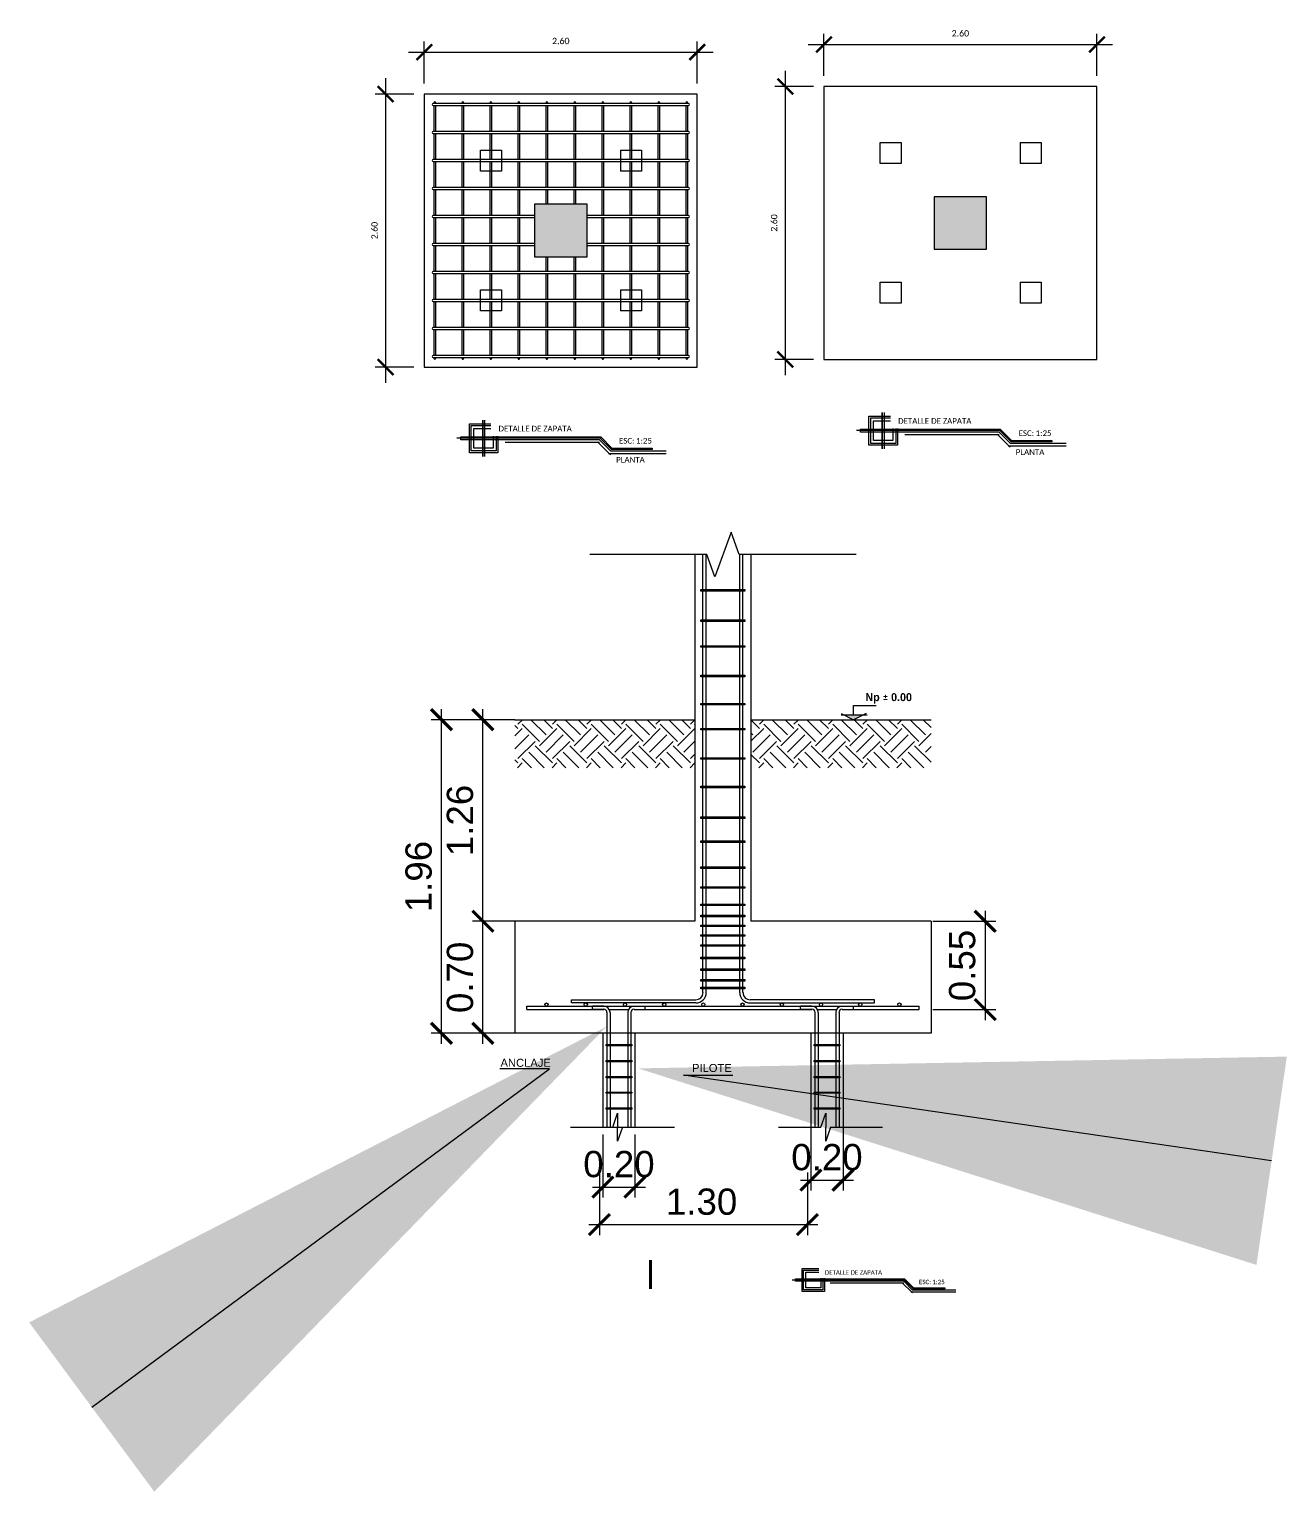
# Model space of a CAD drawing. Header units: millimetres. Extents: x 2453 to 3194, y 1473 to 1914.
# Drawn here: x 2470.92 to 2482.9, y 1472.52 to 1486.45 of the extents above; entities that cross this region are included whole.
import ezdxf
from ezdxf import colors
from ezdxf.entities.mleader import LeaderData, LeaderLine
from ezdxf.math import Vec2, Vec3

# ---------------------------------------------------------------- set-up
doc = ezdxf.new("R2010")
doc.units = ezdxf.units.MM
doc.linetypes.add('ACAD_ISO02W100', pattern=[15, 12, -3])
doc.linetypes.add('ACAD_ISO04W100', pattern=[30, 24, -3, 0, -3])
for name, color, linetype in [('DETALLES', 6, 'Continuous'), ('FORMATO', 5, 'Continuous'), ('MUROS', 30, 'Continuous'), ('PDF_0', 7, 'Continuous'), ('PDF_Text', 7, 'Continuous')]:
    doc.layers.add(name, color=color, linetype=linetype)
doc.styles.add('PDF Calibri', font='calibri.ttf')
doc.styles.get("Standard").update_dxf_attribs({"font": 'arial.ttf'})
doc.styles.add('style1', font='calibril.ttf')
doc.styles.add('sub titulos', font='', dxfattribs={"height": 0.15})
doc.styles.get('sub titulos').set_extended_font_data('FV Almelo', bold=True)
doc.dimstyles.new('COOTA LOSA ACERO', dxfattribs={"dimtxt": 0.06, "dimasz": 0.15, "dimexe": 0.1, "dimexo": 0.1, "dimgap": 0.075, "dimtad": 1, "dimzin": 0, "dimdsep": 46, "dimtxsty": 'style1', "dimblk": 'ARCHTICK', "dimcen": 0.075, "dimdle": 0.15, "dimclrd": 1, "dimclre": 1, "dimclrt": 2, "dimaunit": 1, "dimadec": 4, "dimazin": 0, "dimtfac": 1, "dimtix": 1, "dimtofl": 0, "dimtmove": 2, "dimatfit": 3, "dimfxl": 1, "dimtolj": 2, "dimtzin": 0, "dimarcsym": 0})
doc.dimstyles.new('Copy of ISO-25', dxfattribs={"dimtxt": 0.25, "dimasz": 0.2, "dimexe": 0.1, "dimexo": 0, "dimgap": 0.09, "dimtad": 1, "dimlfac": 0.25, "dimdsep": 46, "dimtxsty": 'Standard', "dimblk": 'ARCHTICK', "dimcen": 2.5, "dimdle": 0.1, "dimclrd": 1, "dimclre": 2, "dimadec": 0, "dimazin": 0, "dimtfac": 1, "dimtmove": 0, "dimatfit": 3, "dimfxl": 0.5, "dimfxlon": 1, "dimarcsym": 0})

# ---------------------------------------------------------------- blocks, each defined once
blk = doc.blocks.new('_ArchTick')
at = {"color": 0, "linetype": 'ByBlock', "const_width": 0.15}
blk.add_lwpolyline([(-0.5, -0.5), (0.5, 0.5)], dxfattribs=at)
blk = doc.blocks.new('*D46')
at = {"color": 1, "lineweight": -2, "transparency": 16777216}
for p, q in [((2478.343, 1486.3), (2481.243, 1486.3)), ((2478.493, 1486), (2478.493, 1486.4)), ((2481.093, 1486), (2481.093, 1486.4))]:
    blk.add_line(p, q, dxfattribs=at)
at = {"layer": 'Defpoints', "color": 0, "transparency": 16777216}
for p in [(2481.093, 1486.3), (2478.493, 1485.9), (2481.093, 1485.9)]:
    blk.add_point(p, dxfattribs=at)
at = {"color": 1, "lineweight": -2, "transparency": 16777216, "xscale": 0.15, "yscale": 0.15, "zscale": 0.15, "rotation": 180}
blk.add_blockref('_ArchTick', (2478.493, 1486.3), dxfattribs=at)
at = {"color": 1, "lineweight": -2, "transparency": 16777216, "xscale": 0.15, "yscale": 0.15, "zscale": 0.15}
blk.add_blockref('_ArchTick', (2481.093, 1486.3), dxfattribs=at)
at = {"color": 2, "transparency": 16777216, "insert": (2479.793, 1486.406), "char_height": 0.06, "attachment_point": 5, "style": 'style1'}
blk.add_mtext('\\A2;2.60', dxfattribs=at)
blk = doc.blocks.new('*D47')
at = {"color": 1, "lineweight": -2, "transparency": 16777216}
for p, q in [((2478.125, 1486.05), (2478.125, 1483.15)), ((2478.393, 1485.9), (2478.025, 1485.9)), ((2478.393, 1483.3), (2478.025, 1483.3))]:
    blk.add_line(p, q, dxfattribs=at)
at = {"layer": 'Defpoints', "color": 0, "transparency": 16777216}
for p in [(2478.493, 1485.9), (2478.125, 1483.3), (2478.493, 1483.3)]:
    blk.add_point(p, dxfattribs=at)
at = {"color": 1, "lineweight": -2, "transparency": 16777216, "xscale": 0.15, "yscale": 0.15, "zscale": 0.15}
for p, rotation in [((2478.125, 1485.9), 90), ((2478.125, 1483.3), 270)]:
    blk.add_blockref('_ArchTick', p, dxfattribs=dict(at, rotation=rotation))
at = {"color": 2, "transparency": 16777216, "insert": (2478.019, 1484.6), "char_height": 0.06, "attachment_point": 5, "rotation": 90, "style": 'style1'}
blk.add_mtext('\\A2;2.60', dxfattribs=at)
blk = doc.blocks.new('*D48')
at = {"color": 1, "lineweight": -2, "transparency": 16777216}
blk.add_line((2475.245, 1476.782), (2475.245, 1478.049), dxfattribs=at)
at = {"color": 2, "linetype": 'ACAD_ISO04W100', "lineweight": -2, "transparency": 16777216}
for p, q in [((2475.55, 1477.949), (2475.145, 1477.949)), ((2475.745, 1476.882), (2475.145, 1476.882))]:
    blk.add_line(p, q, dxfattribs=at)
at = {"layer": 'Defpoints', "color": 0, "linetype": 'ACAD_ISO04W100', "transparency": 16777216}
for p in [(2475.245, 1477.949), (2475.55, 1477.949), (2478.675, 1476.882)]:
    blk.add_point(p, dxfattribs=at)
at = {"color": 1, "linetype": 'ACAD_ISO04W100', "lineweight": -2, "transparency": 16777216, "xscale": 0.2, "yscale": 0.2, "zscale": 0.2}
for p, rotation in [((2475.245, 1477.949), 90), ((2475.245, 1476.882), 270)]:
    blk.add_blockref('_ArchTick', p, dxfattribs=dict(at, rotation=rotation))
at = {"color": 0, "linetype": 'ACAD_ISO04W100', "transparency": 16777216, "insert": (2475.028, 1477.415), "char_height": 0.25, "attachment_point": 5, "rotation": 90}
blk.add_mtext('0.70', dxfattribs=at)
blk = doc.blocks.new('*D49')
at = {"color": 2, "linetype": 'ACAD_ISO04W100', "lineweight": -2, "transparency": 16777216}
for p, q in [((2475.55, 1479.869), (2475.145, 1479.869)), ((2475.55, 1477.949), (2475.145, 1477.949))]:
    blk.add_line(p, q, dxfattribs=at)
at = {"color": 1, "lineweight": -2, "transparency": 16777216}
blk.add_line((2475.245, 1477.849), (2475.245, 1479.969), dxfattribs=at)
at = {"layer": 'Defpoints', "color": 0, "linetype": 'ACAD_ISO04W100', "transparency": 16777216}
for p in [(2475.245, 1479.869), (2475.55, 1479.869), (2475.55, 1477.949)]:
    blk.add_point(p, dxfattribs=at)
at = {"color": 1, "linetype": 'ACAD_ISO04W100', "lineweight": -2, "transparency": 16777216, "xscale": 0.2, "yscale": 0.2, "zscale": 0.2}
for p, rotation in [((2475.245, 1479.869), 90), ((2475.245, 1477.949), 270)]:
    blk.add_blockref('_ArchTick', p, dxfattribs=dict(at, rotation=rotation))
at = {"color": 0, "linetype": 'ACAD_ISO04W100', "transparency": 16777216, "insert": (2475.028, 1478.909), "char_height": 0.25, "attachment_point": 5, "rotation": 90}
blk.add_mtext('1.26', dxfattribs=at)
blk = doc.blocks.new('*D50')
at = {"color": 2, "linetype": 'ACAD_ISO04W100', "lineweight": -2, "transparency": 16777216}
for p, q in [((2475.351, 1479.869), (2474.751, 1479.869)), ((2475.351, 1476.882), (2474.751, 1476.882))]:
    blk.add_line(p, q, dxfattribs=at)
at = {"color": 1, "lineweight": -2, "transparency": 16777216}
blk.add_line((2474.851, 1476.782), (2474.851, 1479.969), dxfattribs=at)
at = {"layer": 'Defpoints', "color": 0, "linetype": 'ACAD_ISO04W100', "transparency": 16777216}
for p in [(2474.851, 1479.869), (2475.55, 1479.869), (2475.55, 1476.882)]:
    blk.add_point(p, dxfattribs=at)
at = {"color": 1, "linetype": 'ACAD_ISO04W100', "lineweight": -2, "transparency": 16777216, "xscale": 0.2, "yscale": 0.2, "zscale": 0.2}
for p, rotation in [((2474.851, 1479.869), 90), ((2474.851, 1476.882), 270)]:
    blk.add_blockref('_ArchTick', p, dxfattribs=dict(at, rotation=rotation))
at = {"color": 0, "linetype": 'ACAD_ISO04W100', "transparency": 16777216, "insert": (2474.634, 1478.375), "char_height": 0.25, "attachment_point": 5, "rotation": 90}
blk.add_mtext('1.96', dxfattribs=at)
blk = doc.blocks.new('*D51')
at = {"color": 1, "lineweight": -2, "transparency": 16777216}
blk.add_line((2480.029, 1478.049), (2480.029, 1477.008), dxfattribs=at)
at = {"color": 2, "linetype": 'ACAD_ISO04W100', "lineweight": -2, "transparency": 16777216}
for p, q in [((2479.529, 1477.949), (2480.129, 1477.949)), ((2479.529, 1477.108), (2480.129, 1477.108))]:
    blk.add_line(p, q, dxfattribs=at)
at = {"layer": 'Defpoints', "color": 0, "linetype": 'ACAD_ISO04W100', "transparency": 16777216}
for p in [(2479.513, 1477.949), (2479.513, 1477.108), (2480.029, 1477.108)]:
    blk.add_point(p, dxfattribs=at)
at = {"color": 1, "linetype": 'ACAD_ISO04W100', "lineweight": -2, "transparency": 16777216, "xscale": 0.2, "yscale": 0.2, "zscale": 0.2}
for p, rotation in [((2480.029, 1477.949), 90), ((2480.029, 1477.108), 270)]:
    blk.add_blockref('_ArchTick', p, dxfattribs=dict(at, rotation=rotation))
at = {"color": 0, "linetype": 'ACAD_ISO04W100', "transparency": 16777216, "insert": (2479.811, 1477.528), "char_height": 0.25, "attachment_point": 5, "rotation": 90}
blk.add_mtext('0.55', dxfattribs=at)
blk = doc.blocks.new('*D52')
at = {"color": 2, "linetype": 'ACAD_ISO04W100', "lineweight": -2, "transparency": 16777216}
blk.add_line((2476.355, 1475.556), (2476.355, 1474.96), dxfattribs=at)
at = {"color": 2, "lineweight": -2, "transparency": 16777216}
blk.add_line((2478.336, 1475.556), (2478.336, 1474.96), dxfattribs=at)
at = {"color": 1, "lineweight": -2, "transparency": 16777216}
blk.add_line((2476.255, 1475.06), (2478.436, 1475.06), dxfattribs=at)
at = {"layer": 'Defpoints', "color": 0, "transparency": 16777216}
for p in [(2476.355, 1475.556), (2478.336, 1475.556), (2478.336, 1475.06)]:
    blk.add_point(p, dxfattribs=at)
at = {"color": 1, "lineweight": -2, "transparency": 16777216, "xscale": 0.2, "yscale": 0.2, "zscale": 0.2, "rotation": 180}
blk.add_blockref('_ArchTick', (2476.355, 1475.06), dxfattribs=at)
at = {"color": 1, "lineweight": -2, "transparency": 16777216, "xscale": 0.2, "yscale": 0.2, "zscale": 0.2}
blk.add_blockref('_ArchTick', (2478.336, 1475.06), dxfattribs=at)
at = {"color": 0, "transparency": 16777216, "insert": (2477.328, 1475.277), "char_height": 0.25, "attachment_point": 5}
blk.add_mtext('1.30', dxfattribs=at)
blk = doc.blocks.new('*D53')
at = {"color": 2, "linetype": 'ACAD_ISO04W100', "lineweight": -2, "transparency": 16777216}
blk.add_line((2478.37, 1475.984), (2478.37, 1475.384), dxfattribs=at)
at = {"color": 2, "lineweight": -2, "transparency": 16777216}
blk.add_line((2478.675, 1475.984), (2478.675, 1475.384), dxfattribs=at)
at = {"color": 1, "lineweight": -2, "transparency": 16777216}
blk.add_line((2478.27, 1475.484), (2478.775, 1475.484), dxfattribs=at)
at = {"layer": 'Defpoints', "color": 0, "transparency": 16777216}
for p in [(2478.37, 1475.989), (2478.675, 1475.989), (2478.675, 1475.484)]:
    blk.add_point(p, dxfattribs=at)
at = {"color": 1, "lineweight": -2, "transparency": 16777216, "xscale": 0.2, "yscale": 0.2, "zscale": 0.2, "rotation": 180}
blk.add_blockref('_ArchTick', (2478.37, 1475.484), dxfattribs=at)
at = {"color": 1, "lineweight": -2, "transparency": 16777216, "xscale": 0.2, "yscale": 0.2, "zscale": 0.2}
blk.add_blockref('_ArchTick', (2478.675, 1475.484), dxfattribs=at)
at = {"color": 0, "transparency": 16777216, "insert": (2478.522, 1475.701), "char_height": 0.25, "attachment_point": 5}
blk.add_mtext('0.20', dxfattribs=at)
blk = doc.blocks.new('*D54')
at = {"color": 2, "linetype": 'ACAD_ISO04W100', "lineweight": -2, "transparency": 16777216}
blk.add_line((2476.389, 1475.918), (2476.389, 1475.318), dxfattribs=at)
at = {"color": 2, "lineweight": -2, "transparency": 16777216}
blk.add_line((2476.693, 1475.918), (2476.693, 1475.318), dxfattribs=at)
at = {"color": 1, "lineweight": -2, "transparency": 16777216}
blk.add_line((2476.289, 1475.418), (2476.793, 1475.418), dxfattribs=at)
at = {"layer": 'Defpoints', "color": 0, "transparency": 16777216}
for p in [(2476.389, 1475.989), (2476.693, 1475.989), (2476.693, 1475.418)]:
    blk.add_point(p, dxfattribs=at)
at = {"color": 1, "lineweight": -2, "transparency": 16777216, "xscale": 0.2, "yscale": 0.2, "zscale": 0.2, "rotation": 180}
blk.add_blockref('_ArchTick', (2476.389, 1475.418), dxfattribs=at)
at = {"color": 1, "lineweight": -2, "transparency": 16777216, "xscale": 0.2, "yscale": 0.2, "zscale": 0.2}
blk.add_blockref('_ArchTick', (2476.693, 1475.418), dxfattribs=at)
at = {"color": 0, "transparency": 16777216, "insert": (2476.541, 1475.635), "char_height": 0.25, "attachment_point": 5}
blk.add_mtext('0.20', dxfattribs=at)
blk = doc.blocks.new('*D63')
at = {"color": 1, "lineweight": -2, "transparency": 16777216}
for p, q in [((2474.687, 1485.928), (2474.687, 1486.328)), ((2477.287, 1485.928), (2477.287, 1486.328)), ((2474.537, 1486.228), (2477.437, 1486.228))]:
    blk.add_line(p, q, dxfattribs=at)
at = {"layer": 'Defpoints', "color": 0, "transparency": 16777216}
for p in [(2477.287, 1486.228), (2474.687, 1485.828), (2477.287, 1485.828)]:
    blk.add_point(p, dxfattribs=at)
at = {"color": 1, "lineweight": -2, "transparency": 16777216, "xscale": 0.15, "yscale": 0.15, "zscale": 0.15, "rotation": 180}
blk.add_blockref('_ArchTick', (2474.687, 1486.228), dxfattribs=at)
at = {"color": 1, "lineweight": -2, "transparency": 16777216, "xscale": 0.15, "yscale": 0.15, "zscale": 0.15}
blk.add_blockref('_ArchTick', (2477.287, 1486.228), dxfattribs=at)
at = {"color": 2, "transparency": 16777216, "insert": (2475.987, 1486.333), "char_height": 0.06, "attachment_point": 5, "style": 'style1'}
blk.add_mtext('\\A2;2.60', dxfattribs=at)
blk = doc.blocks.new('*D64')
at = {"color": 1, "lineweight": -2, "transparency": 16777216}
for p, q in [((2474.319, 1485.978), (2474.319, 1483.078)), ((2474.587, 1485.828), (2474.219, 1485.828)), ((2474.587, 1483.228), (2474.219, 1483.228))]:
    blk.add_line(p, q, dxfattribs=at)
at = {"layer": 'Defpoints', "color": 0, "transparency": 16777216}
for p in [(2474.687, 1485.828), (2474.319, 1483.228), (2474.687, 1483.228)]:
    blk.add_point(p, dxfattribs=at)
at = {"color": 1, "lineweight": -2, "transparency": 16777216, "xscale": 0.15, "yscale": 0.15, "zscale": 0.15}
for p, rotation in [((2474.319, 1485.828), 90), ((2474.319, 1483.228), 270)]:
    blk.add_blockref('_ArchTick', p, dxfattribs=dict(at, rotation=rotation))
at = {"color": 2, "transparency": 16777216, "insert": (2474.213, 1484.528), "char_height": 0.06, "attachment_point": 5, "rotation": 90, "style": 'style1'}
blk.add_mtext('\\A2;2.60', dxfattribs=at)

msp = doc.modelspace()

# ---------------------------------------------------------------- hatches: boundary and pattern name
h = msp.add_hatch(color=2)
h.dxf.hatch_style = 1
h.paths.add_polyline_path([(2476.237, 1484.778), (2475.737, 1484.778), (2475.737, 1484.278), (2476.237, 1484.278)])
h = msp.add_hatch(color=2)
h.dxf.hatch_style = 1
h.paths.add_polyline_path([(2480.043, 1484.85), (2479.543, 1484.85), (2479.543, 1484.35), (2480.043, 1484.35)])
h = msp.add_hatch()
h.set_pattern_fill('EARTH', color=10, scale=0.03658, angle=135)
h.set_pattern_definition([(135, (-614.23424, -983.26166), (-0.328493868, -3e-14), [0.232280242, -0.232280242]), (135, (-614.29583, -983.32325), (-0.328493868, -3e-14), [0.232280242, -0.232280242]), (135, (-614.35743, -983.38485), (-0.328493868, -3e-14), [0.232280242, -0.232280242]), (225, (-614.3985, -983.38485), (3e-14, -0.328493868), [0.232280242, -0.232280242]), (225, (-614.46008, -983.32325), (3e-14, -0.328493868), [0.232280242, -0.232280242]), (225, (-614.52167, -983.26166), (3e-14, -0.328493868), [0.232280242, -0.232280242])])
h.paths.add_polyline_path([(2477.265, 1479.869), (2475.55, 1479.869), (2475.55, 1479.412), (2477.265, 1479.412)])
h.paths.add_polyline_path([(2479.513, 1479.869), (2477.798, 1479.869), (2477.798, 1479.412), (2479.513, 1479.412)])
at = {"layer": 'DETALLES', "ltscale": 0.2}
msp.add_hatch(color=9, dxfattribs=at).paths.add_polyline_path([(2478.866, 1479.914), (2478.686, 1479.914), (2478.776, 1479.869)])

# ---------------------------------------------------------------- linework, layer by layer
at = {"color": 9}
for p, q in [((2476.289, 1477.11), (2476.289, 1477.141)), ((2476.396, 1477.141), (2476.289, 1477.141)), ((2476.396, 1477.11), (2476.289, 1477.11)), ((2476.427, 1477.08), (2476.427, 1476.775)), ((2476.457, 1477.08), (2476.457, 1476.775)), ((2476.625, 1477.08), (2476.625, 1475.989)), ((2476.655, 1477.08), (2476.655, 1475.989)), ((2476.686, 1477.11), (2476.792, 1477.11)), ((2476.792, 1477.11), (2476.792, 1477.141)), ((2478.271, 1477.11), (2478.271, 1477.141)), ((2478.378, 1477.141), (2478.271, 1477.141)), ((2478.378, 1477.11), (2478.271, 1477.11)), ((2478.408, 1477.08), (2478.408, 1476.775)), ((2478.439, 1477.08), (2478.439, 1476.775)), ((2478.606, 1477.08), (2478.606, 1475.989)), ((2478.637, 1477.08), (2478.637, 1475.989)), ((2478.667, 1477.141), (2478.774, 1477.141)), ((2478.667, 1477.11), (2478.774, 1477.11)), ((2478.774, 1477.11), (2478.774, 1477.141)), ((2476.427, 1476.762), (2476.427, 1475.989)), ((2476.457, 1476.762), (2476.457, 1475.989)), ((2478.408, 1476.762), (2478.408, 1475.989)), ((2478.439, 1476.762), (2478.439, 1475.989))]:
    msp.add_line(p, q, dxfattribs=at)
for p, q in [((2476.686, 1477.141), (2476.792, 1477.141)), ((2476.389, 1475.989), (2476.693, 1475.989))]:
    msp.add_line(p, q)
at = {"color": 5}
for p, q in [((2476.389, 1476.882), (2476.389, 1475.989)), ((2476.693, 1476.882), (2476.693, 1475.989)), ((2478.37, 1476.882), (2478.37, 1475.989)), ((2478.675, 1476.882), (2478.675, 1475.989))]:
    msp.add_line(p, q, dxfattribs=at)
at = {"color": 3, "linetype": 'ACAD_ISO02W100'}
for p, q in [((2476.693, 1476.882), (2476.389, 1476.882)), ((2478.675, 1476.882), (2478.37, 1476.882))]:
    msp.add_line(p, q, dxfattribs=at)
at = {"color": 2}
for p, q in [((2476.482, 1475.989), (2476.528, 1476.123)), ((2476.528, 1476.123), (2476.528, 1475.989)), ((2478.463, 1475.989), (2478.51, 1476.123)), ((2478.51, 1476.123), (2478.51, 1475.989)), ((2476.079, 1475.989), (2476.482, 1475.989)), ((2476.575, 1475.989), (2476.528, 1475.855)), ((2476.528, 1475.855), (2476.528, 1475.989)), ((2476.575, 1475.989), (2477.069, 1475.989)), ((2478.061, 1475.989), (2478.463, 1475.989)), ((2478.556, 1475.989), (2478.51, 1475.855)), ((2478.51, 1475.855), (2478.51, 1475.989)), ((2478.556, 1475.989), (2479.05, 1475.989))]:
    msp.add_line(p, q, dxfattribs=at)
at = {"color": 3}
for points in [[(2478.493, 1483.3), (2481.093, 1483.3), (2481.093, 1485.9), (2478.493, 1485.9)], [(2474.687, 1483.228), (2477.287, 1483.228), (2477.287, 1485.828), (2474.687, 1485.828)]]:
    msp.add_lwpolyline(points, close=True, dxfattribs=at)
at = {"color": 2}
for points in [[(2477.203, 1485.737), (2474.771, 1485.737, 1), (2474.771, 1485.719), (2477.203, 1485.719, 1)], [(2477.203, 1485.47), (2474.771, 1485.47, 1), (2474.771, 1485.452), (2477.203, 1485.452, 1)], [(2477.203, 1485.203), (2474.771, 1485.203, 1), (2474.771, 1485.185), (2477.203, 1485.185, 1)], [(2477.203, 1484.937), (2474.771, 1484.937, 1), (2474.771, 1484.919), (2477.203, 1484.919, 1)], [(2477.203, 1484.137), (2474.771, 1484.137, 1), (2474.771, 1484.119), (2477.203, 1484.119, 1)], [(2477.203, 1483.87), (2474.771, 1483.87, 1), (2474.771, 1483.852), (2477.203, 1483.852, 1)], [(2477.203, 1483.603), (2474.771, 1483.603, 1), (2474.771, 1483.585), (2477.203, 1483.585, 1)], [(2477.203, 1483.337), (2474.771, 1483.337, 1), (2474.771, 1483.319), (2477.203, 1483.319, 1)]]:
    msp.add_lwpolyline(points, format="xyb", close=True, dxfattribs=at)
for points in [[(2474.796, 1485.737), (2474.796, 1485.744, 1), (2474.778, 1485.744), (2474.778, 1485.737)], [(2475.063, 1485.737), (2475.063, 1485.744, 1), (2475.045, 1485.744), (2475.045, 1485.737)], [(2475.33, 1485.737), (2475.33, 1485.744, 1), (2475.312, 1485.744), (2475.312, 1485.737)], [(2475.596, 1485.737), (2475.596, 1485.744, 1), (2475.578, 1485.744), (2475.578, 1485.737)], [(2475.863, 1485.737), (2475.863, 1485.744, 1), (2475.845, 1485.744), (2475.845, 1485.737)], [(2476.13, 1485.737), (2476.13, 1485.744, 1), (2476.112, 1485.744), (2476.112, 1485.737)], [(2476.396, 1485.737), (2476.396, 1485.744, 1), (2476.378, 1485.744), (2476.378, 1485.737)], [(2476.663, 1485.737), (2476.663, 1485.744, 1), (2476.645, 1485.744), (2476.645, 1485.737)], [(2476.93, 1485.737), (2476.93, 1485.744, 1), (2476.912, 1485.744), (2476.912, 1485.737)], [(2477.196, 1485.737), (2477.196, 1485.744, 1), (2477.178, 1485.744), (2477.178, 1485.737)], [(2475.737, 1484.67), (2474.771, 1484.67, 1), (2474.771, 1484.652), (2475.737, 1484.652)], [(2476.237, 1484.652), (2477.203, 1484.652, 1), (2477.203, 1484.67), (2476.237, 1484.67)], [(2475.737, 1484.403), (2474.771, 1484.403, 1), (2474.771, 1484.385), (2475.737, 1484.385)], [(2476.237, 1484.385), (2477.203, 1484.385, 1), (2477.203, 1484.403), (2476.237, 1484.403)], [(2474.778, 1483.319), (2474.778, 1483.312, 1), (2474.796, 1483.312), (2474.796, 1483.319)], [(2475.045, 1483.319), (2475.045, 1483.312, 1), (2475.063, 1483.312), (2475.063, 1483.319)], [(2475.312, 1483.319), (2475.312, 1483.312, 1), (2475.33, 1483.312), (2475.33, 1483.319)], [(2475.578, 1483.319), (2475.578, 1483.312, 1), (2475.596, 1483.312), (2475.596, 1483.319)], [(2475.845, 1483.319), (2475.845, 1483.312, 1), (2475.863, 1483.312), (2475.863, 1483.319)], [(2476.112, 1483.319), (2476.112, 1483.312, 1), (2476.13, 1483.312), (2476.13, 1483.319)], [(2476.378, 1483.319), (2476.378, 1483.312, 1), (2476.396, 1483.312), (2476.396, 1483.319)], [(2476.645, 1483.319), (2476.645, 1483.312, 1), (2476.663, 1483.312), (2476.663, 1483.319)], [(2476.912, 1483.319), (2476.912, 1483.312, 1), (2476.93, 1483.312), (2476.93, 1483.319)], [(2477.178, 1483.319), (2477.178, 1483.312, 1), (2477.196, 1483.312), (2477.196, 1483.319)]]:
    msp.add_lwpolyline(points, format="xyb", dxfattribs=at)
for points in [[(2474.778, 1485.719), (2474.778, 1485.47)], [(2474.796, 1485.47), (2474.796, 1485.719)], [(2475.045, 1485.719), (2475.045, 1485.47)], [(2475.063, 1485.47), (2475.063, 1485.719)], [(2475.312, 1485.719), (2475.312, 1485.47)], [(2475.33, 1485.47), (2475.33, 1485.719)], [(2475.578, 1485.719), (2475.578, 1485.47)], [(2475.596, 1485.47), (2475.596, 1485.719)], [(2475.845, 1485.719), (2475.845, 1485.47)], [(2475.863, 1485.47), (2475.863, 1485.719)], [(2476.112, 1485.719), (2476.112, 1485.47)], [(2476.13, 1485.47), (2476.13, 1485.719)], [(2476.378, 1485.719), (2476.378, 1485.47)], [(2476.396, 1485.47), (2476.396, 1485.719)], [(2476.645, 1485.719), (2476.645, 1485.47)], [(2476.663, 1485.47), (2476.663, 1485.719)], [(2476.912, 1485.719), (2476.912, 1485.47)], [(2476.93, 1485.47), (2476.93, 1485.719)], [(2477.178, 1485.719), (2477.178, 1485.47)], [(2477.196, 1485.47), (2477.196, 1485.719)], [(2474.778, 1485.452), (2474.778, 1485.203)], [(2474.796, 1485.203), (2474.796, 1485.452)], [(2475.045, 1485.452), (2475.045, 1485.203)], [(2475.063, 1485.203), (2475.063, 1485.452)], [(2475.312, 1485.452), (2475.312, 1485.203)], [(2475.33, 1485.203), (2475.33, 1485.452)], [(2475.578, 1485.452), (2475.578, 1485.203)], [(2475.596, 1485.203), (2475.596, 1485.452)], [(2475.845, 1485.452), (2475.845, 1485.203)], [(2475.863, 1485.203), (2475.863, 1485.452)], [(2476.112, 1485.452), (2476.112, 1485.203)], [(2476.13, 1485.203), (2476.13, 1485.452)], [(2476.378, 1485.452), (2476.378, 1485.203)], [(2476.396, 1485.203), (2476.396, 1485.452)], [(2476.645, 1485.452), (2476.645, 1485.203)], [(2476.663, 1485.203), (2476.663, 1485.452)], [(2476.912, 1485.452), (2476.912, 1485.203)], [(2476.93, 1485.203), (2476.93, 1485.452)], [(2477.178, 1485.452), (2477.178, 1485.203)], [(2477.196, 1485.203), (2477.196, 1485.452)], [(2474.778, 1485.185), (2474.778, 1484.937)], [(2474.796, 1484.937), (2474.796, 1485.185)], [(2475.045, 1485.185), (2475.045, 1484.937)], [(2475.063, 1484.937), (2475.063, 1485.185)], [(2475.312, 1485.185), (2475.312, 1484.937)], [(2475.33, 1484.937), (2475.33, 1485.185)], [(2475.578, 1485.185), (2475.578, 1484.937)], [(2475.596, 1484.937), (2475.596, 1485.185)], [(2475.845, 1485.185), (2475.845, 1484.937)], [(2475.863, 1484.937), (2475.863, 1485.185)], [(2476.112, 1485.185), (2476.112, 1484.937)], [(2476.13, 1484.937), (2476.13, 1485.185)], [(2476.378, 1485.185), (2476.378, 1484.937)], [(2476.396, 1484.937), (2476.396, 1485.185)], [(2476.645, 1485.185), (2476.645, 1484.937)], [(2476.663, 1484.937), (2476.663, 1485.185)], [(2476.912, 1485.185), (2476.912, 1484.937)], [(2476.93, 1484.937), (2476.93, 1485.185)], [(2477.178, 1485.185), (2477.178, 1484.937)], [(2477.196, 1484.937), (2477.196, 1485.185)], [(2474.778, 1484.919), (2474.778, 1484.67)], [(2474.796, 1484.67), (2474.796, 1484.919)], [(2475.045, 1484.919), (2475.045, 1484.67)], [(2475.063, 1484.67), (2475.063, 1484.919)], [(2475.312, 1484.919), (2475.312, 1484.67)], [(2475.33, 1484.67), (2475.33, 1484.919)], [(2475.578, 1484.919), (2475.578, 1484.67)], [(2475.596, 1484.67), (2475.596, 1484.919)], [(2475.845, 1484.919), (2475.845, 1484.778)], [(2475.863, 1484.778), (2475.863, 1484.919)], [(2476.112, 1484.919), (2476.112, 1484.778)], [(2476.13, 1484.778), (2476.13, 1484.919)], [(2476.378, 1484.919), (2476.378, 1484.67)], [(2476.396, 1484.67), (2476.396, 1484.919)], [(2476.645, 1484.919), (2476.645, 1484.67)], [(2476.663, 1484.67), (2476.663, 1484.919)], [(2476.912, 1484.919), (2476.912, 1484.67)], [(2476.93, 1484.67), (2476.93, 1484.919)], [(2477.178, 1484.919), (2477.178, 1484.67)], [(2477.196, 1484.67), (2477.196, 1484.919)], [(2474.778, 1484.652), (2474.778, 1484.403)], [(2474.796, 1484.403), (2474.796, 1484.652)], [(2475.045, 1484.652), (2475.045, 1484.403)], [(2475.063, 1484.403), (2475.063, 1484.652)], [(2475.312, 1484.652), (2475.312, 1484.403)], [(2475.33, 1484.403), (2475.33, 1484.652)], [(2475.578, 1484.652), (2475.578, 1484.403)], [(2475.596, 1484.403), (2475.596, 1484.652)], [(2476.378, 1484.652), (2476.378, 1484.403)], [(2476.396, 1484.403), (2476.396, 1484.652)], [(2476.645, 1484.652), (2476.645, 1484.403)], [(2476.663, 1484.403), (2476.663, 1484.652)], [(2476.912, 1484.652), (2476.912, 1484.403)], [(2476.93, 1484.403), (2476.93, 1484.652)], [(2477.178, 1484.652), (2477.178, 1484.403)], [(2477.196, 1484.403), (2477.196, 1484.652)], [(2474.778, 1484.385), (2474.778, 1484.137)], [(2474.796, 1484.137), (2474.796, 1484.385)], [(2475.045, 1484.385), (2475.045, 1484.137)], [(2475.063, 1484.137), (2475.063, 1484.385)], [(2475.312, 1484.385), (2475.312, 1484.137)], [(2475.33, 1484.137), (2475.33, 1484.385)], [(2475.578, 1484.385), (2475.578, 1484.137)], [(2475.596, 1484.137), (2475.596, 1484.385)], [(2476.378, 1484.385), (2476.378, 1484.137)], [(2476.396, 1484.137), (2476.396, 1484.385)], [(2476.645, 1484.385), (2476.645, 1484.137)], [(2476.663, 1484.137), (2476.663, 1484.385)], [(2476.912, 1484.385), (2476.912, 1484.137)], [(2476.93, 1484.137), (2476.93, 1484.385)], [(2477.178, 1484.385), (2477.178, 1484.137)], [(2477.196, 1484.137), (2477.196, 1484.385)], [(2475.845, 1484.278), (2475.845, 1484.137)], [(2475.863, 1484.137), (2475.863, 1484.278)], [(2476.112, 1484.278), (2476.112, 1484.137)], [(2476.13, 1484.137), (2476.13, 1484.278)], [(2474.778, 1484.119), (2474.778, 1483.87)], [(2474.796, 1483.87), (2474.796, 1484.119)], [(2475.045, 1484.119), (2475.045, 1483.87)], [(2475.063, 1483.87), (2475.063, 1484.119)], [(2475.312, 1484.119), (2475.312, 1483.87)], [(2475.33, 1483.87), (2475.33, 1484.119)], [(2475.578, 1484.119), (2475.578, 1483.87)], [(2475.596, 1483.87), (2475.596, 1484.119)], [(2475.845, 1484.119), (2475.845, 1483.87)], [(2475.863, 1483.87), (2475.863, 1484.119)], [(2476.112, 1484.119), (2476.112, 1483.87)], [(2476.13, 1483.87), (2476.13, 1484.119)], [(2476.378, 1484.119), (2476.378, 1483.87)], [(2476.396, 1483.87), (2476.396, 1484.119)], [(2476.645, 1484.119), (2476.645, 1483.87)], [(2476.663, 1483.87), (2476.663, 1484.119)], [(2476.912, 1484.119), (2476.912, 1483.87)], [(2476.93, 1483.87), (2476.93, 1484.119)], [(2477.178, 1484.119), (2477.178, 1483.87)], [(2477.196, 1483.87), (2477.196, 1484.119)], [(2474.778, 1483.852), (2474.778, 1483.603)], [(2474.796, 1483.603), (2474.796, 1483.852)], [(2475.045, 1483.852), (2475.045, 1483.603)], [(2475.063, 1483.603), (2475.063, 1483.852)], [(2475.312, 1483.852), (2475.312, 1483.603)], [(2475.33, 1483.603), (2475.33, 1483.852)], [(2475.578, 1483.852), (2475.578, 1483.603)], [(2475.596, 1483.603), (2475.596, 1483.852)], [(2475.845, 1483.852), (2475.845, 1483.603)], [(2475.863, 1483.603), (2475.863, 1483.852)], [(2476.112, 1483.852), (2476.112, 1483.603)], [(2476.13, 1483.603), (2476.13, 1483.852)], [(2476.378, 1483.852), (2476.378, 1483.603)], [(2476.396, 1483.603), (2476.396, 1483.852)], [(2476.645, 1483.852), (2476.645, 1483.603)], [(2476.663, 1483.603), (2476.663, 1483.852)], [(2476.912, 1483.852), (2476.912, 1483.603)], [(2476.93, 1483.603), (2476.93, 1483.852)], [(2477.178, 1483.852), (2477.178, 1483.603)], [(2477.196, 1483.603), (2477.196, 1483.852)], [(2474.778, 1483.585), (2474.778, 1483.337)], [(2474.796, 1483.337), (2474.796, 1483.585)], [(2475.045, 1483.585), (2475.045, 1483.337)], [(2475.063, 1483.337), (2475.063, 1483.585)], [(2475.312, 1483.585), (2475.312, 1483.337)], [(2475.33, 1483.337), (2475.33, 1483.585)], [(2475.578, 1483.585), (2475.578, 1483.337)], [(2475.596, 1483.337), (2475.596, 1483.585)], [(2475.845, 1483.585), (2475.845, 1483.337)], [(2475.863, 1483.337), (2475.863, 1483.585)], [(2476.112, 1483.585), (2476.112, 1483.337)], [(2476.13, 1483.337), (2476.13, 1483.585)], [(2476.378, 1483.585), (2476.378, 1483.337)], [(2476.396, 1483.337), (2476.396, 1483.585)], [(2476.645, 1483.585), (2476.645, 1483.337)], [(2476.663, 1483.337), (2476.663, 1483.585)], [(2476.912, 1483.585), (2476.912, 1483.337)], [(2476.93, 1483.337), (2476.93, 1483.585)], [(2477.178, 1483.585), (2477.178, 1483.337)], [(2477.196, 1483.337), (2477.196, 1483.585)]]:
    msp.add_lwpolyline(points, dxfattribs=at)
at = {"color": 5}
for points in [[(2475.737, 1484.278), (2476.237, 1484.278), (2476.237, 1484.778), (2475.737, 1484.778)], [(2479.543, 1484.35), (2480.043, 1484.35), (2480.043, 1484.85), (2479.543, 1484.85)]]:
    msp.add_lwpolyline(points, close=True, dxfattribs=at)
at = {"color": 9}
for points in [[(2476.419, 1476.775), (2476.663, 1476.775), (2476.663, 1476.762), (2476.419, 1476.762)], [(2478.4, 1476.775), (2478.644, 1476.775), (2478.644, 1476.762), (2478.4, 1476.762)], [(2476.419, 1476.622), (2476.663, 1476.622), (2476.663, 1476.61), (2476.419, 1476.61)], [(2478.4, 1476.622), (2478.644, 1476.622), (2478.644, 1476.61), (2478.4, 1476.61)], [(2476.419, 1476.47), (2476.663, 1476.47), (2476.663, 1476.457), (2476.419, 1476.457)], [(2478.4, 1476.47), (2478.644, 1476.47), (2478.644, 1476.457), (2478.4, 1476.457)], [(2476.419, 1476.323), (2476.663, 1476.323), (2476.663, 1476.311), (2476.419, 1476.311)], [(2478.4, 1476.323), (2478.644, 1476.323), (2478.644, 1476.311), (2478.4, 1476.311)], [(2476.419, 1476.171), (2476.663, 1476.171), (2476.663, 1476.159), (2476.419, 1476.159)], [(2478.4, 1476.171), (2478.644, 1476.171), (2478.644, 1476.159), (2478.4, 1476.159)]]:
    msp.add_lwpolyline(points, close=True, dxfattribs=at)
for centre, radius, start, end in [((2476.396, 1477.08), 0.061, 0, 90), ((2476.396, 1477.08), 0.0305, 0, 90), ((2476.686, 1477.08), 0.061, 90, 180), ((2476.686, 1477.08), 0.0305, 90, 180), ((2478.378, 1477.08), 0.061, 0, 90), ((2478.378, 1477.08), 0.0305, 0, 90), ((2478.667, 1477.08), 0.061, 90, 180), ((2478.667, 1477.08), 0.0305, 90, 180)]:
    msp.add_arc(centre, radius, start, end, dxfattribs=at)
for p in [(2475.054, 1483.303), (2475.321, 1483.303), (2475.587, 1483.303), (2475.854, 1483.303), (2476.121, 1483.303), (2476.387, 1483.303), (2476.654, 1483.303), (2476.921, 1483.303)]:
    msp.add_point(p)
at = {"layer": 'DETALLES', "color": 5}
for p, q in [((2477.265, 1481.442), (2477.265, 1477.949)), ((2477.798, 1481.442), (2477.798, 1477.949)), ((2475.55, 1477.949), (2475.55, 1476.882)), ((2477.265, 1477.949), (2475.55, 1477.949)), ((2479.513, 1477.949), (2477.798, 1477.949)), ((2479.513, 1477.949), (2479.513, 1476.882)), ((2476.389, 1476.882), (2475.55, 1476.882)), ((2478.37, 1476.882), (2476.693, 1476.882)), ((2479.513, 1476.882), (2478.675, 1476.882))]:
    msp.add_line(p, q, dxfattribs=at)
at = {"layer": 'DETALLES', "color": 9, "ltscale": 0.2}
for p, q in [((2477.341, 1477.27), (2477.341, 1481.442)), ((2477.372, 1477.27), (2477.372, 1481.442)), ((2477.692, 1477.27), (2477.692, 1481.442)), ((2477.722, 1477.27), (2477.722, 1481.442)), ((2478.657, 1479.914), (2478.905, 1479.914)), ((2475.665, 1477.141), (2479.399, 1477.141)), ((2475.665, 1477.11), (2475.665, 1477.141)), ((2475.665, 1477.11), (2476.396, 1477.11)), ((2476.449, 1477.11), (2476.633, 1477.11)), ((2476.686, 1477.11), (2478.378, 1477.11)), ((2478.43, 1477.11), (2478.614, 1477.11)), ((2478.667, 1477.11), (2479.399, 1477.11)), ((2479.399, 1477.11), (2479.399, 1477.141))]:
    msp.add_line(p, q, dxfattribs=at)
at = {"layer": 'DETALLES', "color": 9}
for p, q in [((2475.55, 1479.869), (2477.265, 1479.869)), ((2477.798, 1479.869), (2479.513, 1479.869))]:
    msp.add_line(p, q, dxfattribs=at)
for points in [[(2477.322, 1481.108), (2477.741, 1481.108), (2477.741, 1481.094), (2477.322, 1481.094)], [(2477.322, 1480.82), (2477.741, 1480.82), (2477.741, 1480.805), (2477.322, 1480.805)], [(2477.322, 1480.574), (2477.741, 1480.574), (2477.741, 1480.56), (2477.322, 1480.56)], [(2477.322, 1480.292), (2477.741, 1480.292), (2477.741, 1480.277), (2477.322, 1480.277)], [(2477.322, 1480.024), (2477.741, 1480.024), (2477.741, 1480.01), (2477.322, 1480.01)], [(2477.322, 1479.786), (2477.741, 1479.786), (2477.741, 1479.771), (2477.322, 1479.771)], [(2477.322, 1479.506), (2477.741, 1479.506), (2477.741, 1479.492), (2477.322, 1479.492)], [(2477.322, 1479.236), (2477.741, 1479.236), (2477.741, 1479.221), (2477.322, 1479.221)], [(2477.322, 1478.943), (2477.741, 1478.943), (2477.741, 1478.928), (2477.322, 1478.928)], [(2477.322, 1478.714), (2477.741, 1478.714), (2477.741, 1478.699), (2477.322, 1478.699)], [(2477.322, 1478.467), (2477.741, 1478.467), (2477.741, 1478.453), (2477.322, 1478.453)], [(2477.322, 1478.277), (2477.741, 1478.277), (2477.741, 1478.263), (2477.322, 1478.263)], [(2477.322, 1478.113), (2477.741, 1478.113), (2477.741, 1478.098), (2477.322, 1478.098)], [(2477.322, 1478.006), (2477.741, 1478.006), (2477.741, 1477.991), (2477.322, 1477.991)], [(2477.322, 1477.913), (2477.741, 1477.913), (2477.741, 1477.898), (2477.322, 1477.898)], [(2477.322, 1477.82), (2477.741, 1477.82), (2477.741, 1477.806), (2477.322, 1477.806)], [(2477.322, 1477.725), (2477.741, 1477.725), (2477.741, 1477.711), (2477.322, 1477.711)], [(2477.322, 1477.606), (2477.741, 1477.606), (2477.741, 1477.591), (2477.322, 1477.591)], [(2477.322, 1477.495), (2477.741, 1477.495), (2477.741, 1477.48), (2477.322, 1477.48)], [(2477.322, 1477.394), (2477.741, 1477.394), (2477.741, 1477.379), (2477.322, 1477.379)], [(2477.322, 1477.321), (2477.741, 1477.321), (2477.741, 1477.307), (2477.322, 1477.307)]]:
    msp.add_lwpolyline(points, close=True, dxfattribs=at)
at = {"layer": 'DETALLES', "color": 9, "ltscale": 0.2}
for points in [[(2478.776, 1479.914), (2478.776, 1480.005), (2478.991, 1480.005)], [(2478.656, 1479.929), (2478.776, 1479.869)], [(2478.896, 1479.929), (2478.776, 1479.869)], [(2477.273, 1477.171), (2476.088, 1477.171), (2476.088, 1477.202), (2477.273, 1477.202)], [(2477.791, 1477.171), (2478.976, 1477.171), (2478.976, 1477.202), (2477.791, 1477.202)]]:
    msp.add_lwpolyline(points, dxfattribs=at)
for centre in [(2475.851, 1477.156), (2476.225, 1477.156), (2476.598, 1477.156), (2476.972, 1477.156), (2477.345, 1477.156), (2477.718, 1477.156), (2478.092, 1477.156), (2478.465, 1477.156), (2478.839, 1477.156), (2479.212, 1477.156)]:
    msp.add_circle(centre, 0.0152, dxfattribs=at)
for centre, radius, start, end in [((2477.273, 1477.27), 0.0686, 269.9651, 0.0349), ((2477.273, 1477.27), 0.0991, 269.9651, 0.0349), ((2477.791, 1477.27), 0.0991, 179.9651, 270.0349), ((2477.791, 1477.27), 0.0686, 179.9651, 270.0349)]:
    msp.add_arc(centre, radius, start, end, dxfattribs=at)
at = {"layer": 'FORMATO'}
for p, q in [((2475.222, 1485.093), (2475.222, 1485.293)), ((2475.222, 1485.293), (2475.422, 1485.293)), ((2475.422, 1485.293), (2475.422, 1485.093)), ((2476.555, 1485.293), (2476.555, 1485.093)), ((2476.555, 1485.293), (2476.755, 1485.293)), ((2476.755, 1485.293), (2476.755, 1485.093)), ((2479.028, 1485.166), (2479.028, 1485.366)), ((2479.028, 1485.366), (2479.228, 1485.366)), ((2479.228, 1485.366), (2479.228, 1485.166)), ((2480.361, 1485.366), (2480.361, 1485.166)), ((2480.361, 1485.366), (2480.561, 1485.366)), ((2480.561, 1485.366), (2480.561, 1485.166)), ((2479.228, 1485.166), (2479.028, 1485.166)), ((2480.561, 1485.166), (2480.361, 1485.166)), ((2475.422, 1485.093), (2475.222, 1485.093)), ((2476.755, 1485.093), (2476.555, 1485.093)), ((2479.028, 1483.835), (2479.028, 1484.035)), ((2479.028, 1484.035), (2479.228, 1484.035)), ((2479.228, 1484.035), (2479.228, 1483.835)), ((2480.361, 1484.035), (2480.361, 1483.835)), ((2480.361, 1484.035), (2480.561, 1484.035)), ((2480.561, 1484.035), (2480.561, 1483.835)), ((2475.222, 1483.762), (2475.222, 1483.962)), ((2475.222, 1483.962), (2475.422, 1483.962)), ((2475.422, 1483.962), (2475.422, 1483.762)), ((2476.555, 1483.962), (2476.555, 1483.762)), ((2476.555, 1483.962), (2476.755, 1483.962)), ((2476.755, 1483.962), (2476.755, 1483.762)), ((2475.422, 1483.762), (2475.222, 1483.762)), ((2476.755, 1483.762), (2476.555, 1483.762)), ((2479.228, 1483.835), (2479.028, 1483.835)), ((2480.561, 1483.835), (2480.361, 1483.835))]:
    msp.add_line(p, q, dxfattribs=at)
at = {"layer": 'MUROS', "color": 2, "linetype": 'Continuous'}
msp.add_lwpolyline([(2478.801, 1481.442), (2477.686, 1481.442), (2477.609, 1481.654), (2477.455, 1481.231), (2477.377, 1481.442), (2476.263, 1481.442)], dxfattribs=at)
at = {"layer": 'PDF_0', "color": 1, "lineweight": 25}
for points in [[(2479.049, 1482.448), (2479.049, 1482.796), (2479.049, 1482.448)], [(2479.067, 1482.796), (2479.067, 1482.448)], [(2475.388, 1482.571), (2475.388, 1482.411), (2475.116, 1482.411), (2475.116, 1482.688), (2475.321, 1482.688)], [(2475.371, 1482.571), (2475.371, 1482.429), (2475.134, 1482.429), (2475.134, 1482.671), (2475.321, 1482.671)], [(2475.344, 1482.571), (2475.344, 1482.456), (2475.16, 1482.456), (2475.16, 1482.643), (2475.321, 1482.643)], [(2475.243, 1482.376), (2475.243, 1482.723), (2475.243, 1482.376)], [(2475.261, 1482.723), (2475.261, 1482.376)], [(2479.194, 1482.644), (2479.194, 1482.484), (2478.922, 1482.484), (2478.922, 1482.761), (2479.127, 1482.761)], [(2479.177, 1482.644), (2479.177, 1482.501), (2478.94, 1482.501), (2478.94, 1482.743), (2479.127, 1482.743)], [(2479.15, 1482.644), (2479.15, 1482.528), (2478.966, 1482.528), (2478.966, 1482.716), (2479.127, 1482.716)], [(2476.992, 1482.428), (2476.463, 1482.428), (2476.355, 1482.536), (2476.114, 1482.536), (2475.036, 1482.536), (2475.036, 1482.563), (2476.114, 1482.563), (2476.367, 1482.563), (2476.474, 1482.455), (2476.857, 1482.455), (2476.857, 1482.442), (2476.469, 1482.442), (2476.361, 1482.549), (2476.114, 1482.549), (2474.997, 1482.549)], [(2476.355, 1482.509), (2476.114, 1482.509), (2475.458, 1482.509)], [(2476.337, 1482.517), (2476.461, 1482.392)], [(2480.799, 1482.501), (2480.269, 1482.501), (2480.162, 1482.609), (2479.92, 1482.609), (2478.842, 1482.609), (2478.842, 1482.635), (2479.92, 1482.635), (2480.173, 1482.635), (2480.28, 1482.528), (2480.663, 1482.528), (2480.663, 1482.514), (2480.275, 1482.514), (2480.167, 1482.622), (2479.92, 1482.622), (2478.803, 1482.622)], [(2480.162, 1482.582), (2479.92, 1482.582), (2479.264, 1482.582)], [(2480.143, 1482.59), (2480.267, 1482.465)], [(2476.992, 1482.402), (2476.443, 1482.402)], [(2480.799, 1482.474), (2480.249, 1482.474)], [(2476.834, 1474.45), (2476.834, 1474.722), (2476.834, 1474.45)], [(2476.848, 1474.722), (2476.848, 1474.45)], [(2478.498, 1474.549), (2478.498, 1474.424), (2478.285, 1474.424), (2478.285, 1474.641), (2478.445, 1474.641)], [(2478.484, 1474.549), (2478.484, 1474.438), (2478.299, 1474.438), (2478.299, 1474.627), (2478.445, 1474.627)], [(2478.463, 1474.549), (2478.463, 1474.459), (2478.32, 1474.459), (2478.32, 1474.606), (2478.445, 1474.606)], [(2479.751, 1474.437), (2479.338, 1474.437), (2479.253, 1474.522), (2479.065, 1474.522), (2478.223, 1474.522), (2478.223, 1474.543), (2479.065, 1474.543), (2479.262, 1474.543), (2479.346, 1474.459), (2479.645, 1474.459), (2479.645, 1474.448), (2479.342, 1474.448), (2479.258, 1474.532), (2479.065, 1474.532), (2478.192, 1474.532)], [(2479.253, 1474.501), (2479.065, 1474.501), (2478.552, 1474.501)], [(2479.239, 1474.507), (2479.336, 1474.409)], [(2479.751, 1474.417), (2479.322, 1474.417)]]:
    msp.add_lwpolyline(points, dxfattribs=at)

# ---------------------------------------------------------------- texts
for s, p in [('ANCLAJE', (2475.413, 1476.563)), ('PILOTE', (2477.237, 1476.514))]:
    msp.add_text(s, height=0.0762).set_placement(p)
at = {"layer": 'DETALLES', "color": 9, "ltscale": 0.2, "insert": (2479.11, 1480.122), "char_height": 0.07621, "width": 0.91743, "attachment_point": 2, "style": 'sub titulos'}
msp.add_mtext('Np {\\fISOCPEUR|b1|i0|c0|p34;%%P} 0.00', dxfattribs=at)
at = {"layer": 'PDF_Text', "color": 1, "attachment_point": 7, "style": 'PDF Calibri'}
for s, insert, char_height in [('DETALLE DE ZAPATA ', (2475.394, 1482.614), 0.05419), ('DETALLE DE ZAPATA ', (2479.2, 1482.687), 0.05419), ('\\pi-0.16258,l0.21678,t0.21678;ESC:^I1:25', (2476.487, 1482.498), 0.05419), ('\\pi-0.16258,l0.21678,t0.21678;ESC:^I1:25', (2480.293, 1482.57), 0.05419), ('PLANTA', (2476.514, 1482.318), 0.0542), ('PLANTA', (2480.32, 1482.391), 0.0542), ('DETALLE DE ZAPATA ', (2478.502, 1474.583), 0.04234), ('\\pi-0.12702,l0.16936,t0.16936;ESC:^I1:25', (2479.356, 1474.492), 0.04234)]:
    msp.add_mtext(s, dxfattribs=dict(at, insert=insert, char_height=char_height))

# ---------------------------------------------------------------- dimensions: what is measured, and where the dimension line sits
for base, p1, p2, picture, middle in [((2481.093, 1486.3), (2478.493, 1485.9), (2481.093, 1485.9), '*D46', (2479.793, 1486.406)), ((2477.287, 1486.228), (2474.687, 1485.828), (2477.287, 1485.828), '*D63', (2475.987, 1486.333))]:
    dim = msp.add_linear_dim(base=base, p1=p1, p2=p2, dimstyle='COOTA LOSA ACERO')
    dim.commit()
    dim.dimension.update_dxf_attribs({"geometry": picture, "text_midpoint": middle})
for base, p1, p2, picture, middle in [((2478.125, 1483.3), (2478.493, 1485.9), (2478.493, 1483.3), '*D47', (2478.019, 1484.6)), ((2474.319, 1483.228), (2474.687, 1485.828), (2474.687, 1483.228), '*D64', (2474.213, 1484.528))]:
    dim = msp.add_linear_dim(base=base, p1=p1, p2=p2, angle=90, dimstyle='COOTA LOSA ACERO')
    dim.commit()
    dim.dimension.update_dxf_attribs({"geometry": picture, "text_midpoint": middle})
at = {"linetype": 'ACAD_ISO04W100'}
for base, p1, p2, text, picture, middle in [((2474.851, 1479.869), (2475.55, 1476.882), (2475.55, 1479.869), '1.96', '*D50', (2474.634, 1478.375)), ((2475.245, 1479.869), (2475.55, 1477.949), (2475.55, 1479.869), '1.26', '*D49', (2475.028, 1478.909)), ((2475.245, 1477.949), (2478.675, 1476.882), (2475.55, 1477.949), '0.70', '*D48', (2475.028, 1477.415)), ((2480.029, 1477.108), (2479.513, 1477.949), (2479.513, 1477.108), '0.55', '*D51', (2479.811, 1477.528))]:
    dim = msp.add_linear_dim(base=base, p1=p1, p2=p2, angle=90, text=text, dimstyle='Copy of ISO-25', dxfattribs=at)
    dim.commit()
    dim.dimension.update_dxf_attribs({"geometry": picture, "text_midpoint": middle})
for base, p1, p2, text, picture, middle in [((2476.693, 1475.418), (2476.389, 1475.989), (2476.693, 1475.989), '0.20', '*D54', (2476.541, 1475.418)), ((2478.675, 1475.484), (2478.37, 1475.989), (2478.675, 1475.989), '0.20', '*D53', (2478.522, 1475.484)), ((2478.336, 1475.06), (2476.355, 1475.556), (2478.336, 1475.556), '1.30', '*D52', (2477.328, 1475.06))]:
    dim = msp.add_linear_dim(base=base, p1=p1, p2=p2, text=text, dimstyle='Copy of ISO-25')
    dim.commit()
    dim.dimension.update_dxf_attribs({"geometry": picture, "text_midpoint": middle, "dimtype": 160})

# ---------------------------------------------------------------- leaders
ml = msp.add_multileader_mtext('Standard')
ml.set_content('', color=256)
ml.set_leader_properties()
ml.build(insert=Vec2(0, 0))
ml.multileader.update_dxf_attribs({"arrow_head_size": 6.097})
ctx = ml.context
ctx.base_point, ctx.char_height, ctx.arrow_head_size, ctx.landing_gap_size, ctx.plane_origin = Vec3(2469.312, 1476.544), 6.097, 6.097, 3.048, Vec3(2476.311, 1476.607)
ctx.text_align_type = 2
notes = []
notes.append((ctx, [(0, (1, 1, 0), (2475.879, 1476.544), (-1, 0), 0.471, [(0, [(2476.423, 1476.946)], 0, [])])]))
ctx.mtext.insert, ctx.mtext.alignment, ctx.mtext.flow_direction = Vec3(2472.36, 1479.592), 3, 5
ml = msp.add_multileader_mtext('Standard')
ml.set_content('', color=256)
ml.set_leader_properties()
ml.build(insert=Vec2(0, 0))
ml.multileader.update_dxf_attribs({"arrow_head_size": 6.097})
ctx = ml.context
ctx.base_point, ctx.char_height, ctx.arrow_head_size, ctx.landing_gap_size, ctx.plane_origin = Vec3(2477.627, 1476.485), 6.097, 6.097, 3.048, Vec3(2476.724, 1476.548)
notes.append((ctx, [(0, (1, 1, 0), (2477.156, 1476.485), (1, 0), 0.471, [(0, [(2476.724, 1476.548)], 0, [])])]))
ctx.mtext.insert, ctx.mtext.flow_direction = Vec3(2480.675, 1479.533), 5
for ctx, leaders in notes:
    for number, flags, end, landing, length, lines in leaders:
        leader = LeaderData()
        leader.index, (leader.has_last_leader_line, leader.has_dogleg_vector, leader.attachment_direction) = number, flags
        leader.last_leader_point, leader.dogleg_vector, leader.dogleg_length = Vec3(end), Vec3(landing), length
        for number, points, colour, breaks in lines:
            line = LeaderLine()
            line.index, line.vertices, line.color, line.breaks = number, Vec3.list(points), colors.encode_raw_color(colour), breaks
            leader.lines.append(line)
        ctx.leaders.append(leader)

doc.saveas('drawing.dxf')
